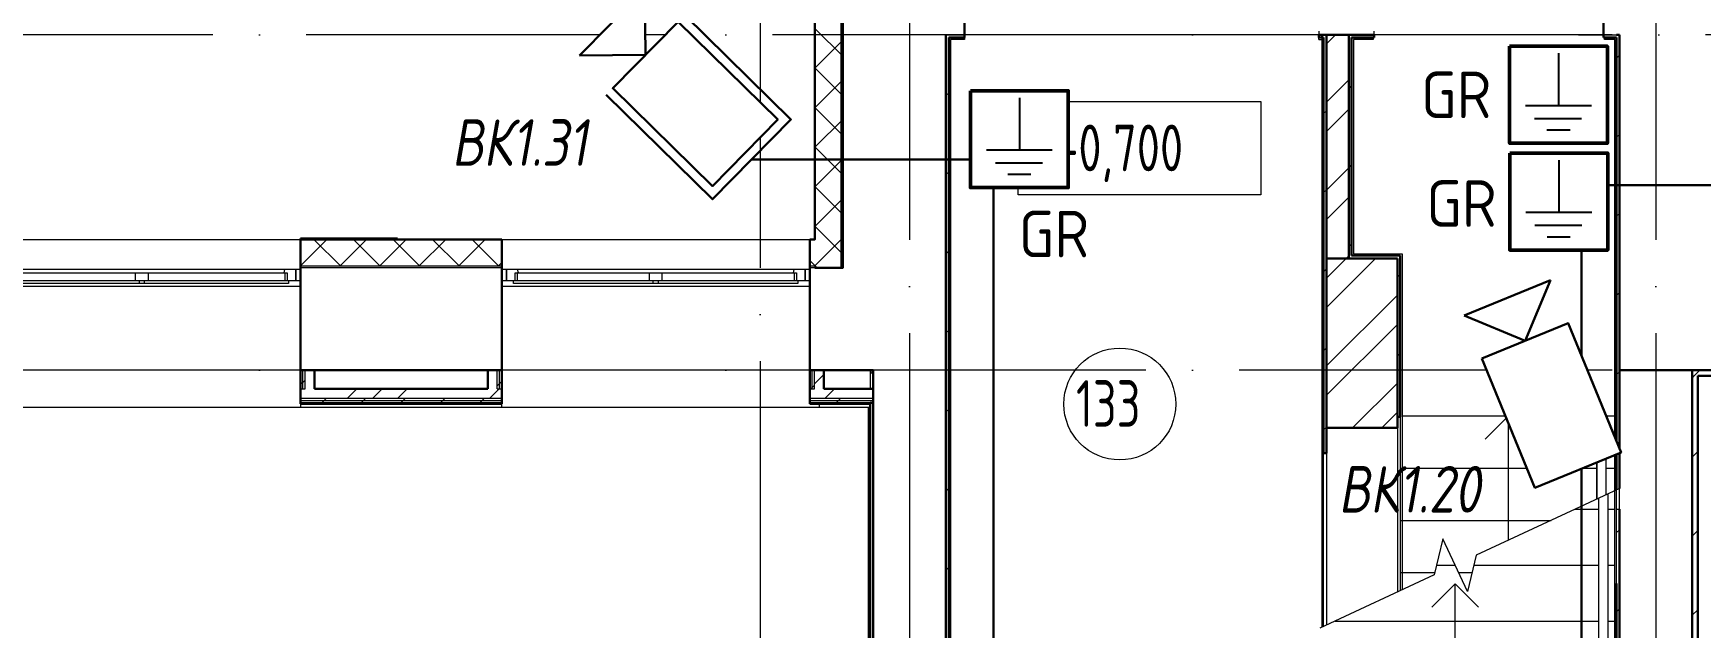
# Model space of a CAD drawing. Header units: millimetres. Extents: x -495897 to 1376592, y -28539 to 470976.
# Drawn here: x -27309 to -18371, y 353674 to 356863 of the extents above; entities that cross this region are included whole.
import ezdxf
from ezdxf.enums import TextEntityAlignment as Align

# ---------------------------------------------------------------- set-up
doc = ezdxf.new("R2010")
doc.units = ezdxf.units.MM
doc.set_wipeout_variables(frame=1)
doc.linetypes.add('ADSK_Линия сетки', pattern=[25, 20, -2.5, 0, -2.5])
for name, color, linetype, lineweight in [('_ Окна', 7, 'Continuous', 9), ('RC-Видеонаблюдение', 5, 'Continuous', 30), ('RC-Линии_связи-Адресные', 5, 'Continuous', 30), ('Аннотация', 7, 'Continuous', 18), ('Лестницы', 252, 'Continuous', 9), ('Линии', 7, 'Continuous', 9), ('Марки помещений', 252, 'Continuous', 20), ('НО ВН - ВК', 164, 'Continuous', 50), ('Ограждение', 252, 'Continuous', 9), ('Окна', 252, 'Continuous', 9), ('Оси', 252, 'Continuous', 9), ('Отметки', 7, 'Continuous', 9), ('Перекрытие', 252, 'Continuous', 18), ('Стены внутренние', 7, 'Continuous', 18), ('Стены наружные', 7, 'Continuous', 18), ('Стены штриховка', 7, 'Continuous', 9), ('Стрелки вверх', 7, 'Continuous', 18)]:
    doc.layers.add(name, color=color, linetype=linetype, lineweight=lineweight)
doc.layers.add('RC-Позиционные_обозначения', color=7, linetype='Continuous')
doc.styles.add('GOST Common_3', font='', dxfattribs={"height": 3.5})
doc.styles.add('ISOCPEUR', font='isocpeur.ttf', dxfattribs={"width": 0.9, "height": 350})
doc.styles.add('RubezhCAD', font='', dxfattribs={"oblique": 10})
doc.styles.get("Standard").update_dxf_attribs({"font": ''})
doc.styles.get('GOST Common_3').set_extended_font_data('GOST 2.304 type A')
doc.styles.get('RubezhCAD').set_extended_font_data('GOST type A')
doc.styles.get('Standard').set_extended_font_data('GOST type B')

# ---------------------------------------------------------------- blocks, each defined once
blk = doc.blocks.new('RC-UGO-CAM-03')
blk.add_attdef('PSTN', text='', height=2.5).set_placement((4.626, 3.284), align=Align.BOTTOM_LEFT)
blk.add_wipeout([(3.743, 0), (6.243, 2.499), (6.243, -2.499)])
blk.add_line((6.243, 2.499), (6.243, -2.499))
blk.add_wipeout([(-3.743, -2.499), (-3.741, 2.497), (3.743, 2.499), (3.743, -2.499)])
for q in [(6.243, 2.499), (6.243, -2.499)]:
    blk.add_line((3.743, 0), q)
blk.add_lwpolyline([(3.743, 2.999), (-4.243, 2.999), (-4.243, -2.999), (3.743, -2.999)])
blk.add_lwpolyline([(3.743, -2.499), (3.743, 2.499), (-3.743, 2.499), (-3.743, -2.499), (3.743, -2.499)], close=True)
blk = doc.blocks.new('RC-UGO-CAM-01')
blk.add_attdef('PSTN', text='', height=2.5).set_placement((4.626, 3.284), align=Align.BOTTOM_LEFT)
at = {"color": 1}
blk.add_wipeout([(3.743, 0), (6.243, 2.499), (6.243, -2.499)], dxfattribs=at)
blk.add_line((6.243, 2.499), (6.243, -2.499), dxfattribs=at)
blk.add_wipeout([(-3.743, -2.499), (-3.741, 2.497), (3.743, 2.499), (3.743, -2.499)], dxfattribs=at)
for q in [(6.243, 2.499), (6.243, -2.499)]:
    blk.add_line((3.743, 0), q, dxfattribs=at)
blk.add_lwpolyline([(3.743, -2.499), (3.743, 2.499), (-3.743, 2.499), (-3.743, -2.499), (3.743, -2.499)], close=True, dxfattribs=at)
blk = doc.blocks.new('1 этаж')
at = {"layer": 'Ограждение', "true_color": 0x636466}
h = blk.add_hatch(dxfattribs=at)
h.set_pattern_fill('FP_25', color=251, style=0, pattern_type=2)
h.set_pattern_definition([(0, (-32119.8, 96), (0, 600), []), (90, (-32119.8, 96), (-600, 4e-14), [])])
h.paths.add_polyline_path([(-19645.8, -6722.1), (-19635.8, -6717.5), (-19635.8, -3558.7), (-19645.8, -3568.7), (-19645.8, -6688.7)])
at = {"layer": '_ Окна', "color": 251, "lineweight": 18, "true_color": 0x636466}
for p, q in [((-25205.2, -4803.7), (-25209.8, -4820.7)), ((-25145.8, -4803.7), (-25205.2, -4803.7)), ((-25203.8, -4820.7), (-25191.8, -4820.7)), ((-25191.8, -4820.7), (-25191.8, -4861.7)), ((-25145.8, -4861.7), (-25145.8, -4803.7)), ((-23956.4, -4803.7), (-24015.8, -4803.7)), ((-24015.8, -4803.7), (-24015.8, -4861.7)), ((-23969.8, -4861.7), (-23969.8, -4820.7)), ((-23969.8, -4820.7), (-23957.8, -4820.7)), ((-23951.8, -4820.7), (-23956.4, -4803.7)), ((-22475.2, -4803.7), (-22479.8, -4820.7)), ((-22415.8, -4803.7), (-22475.2, -4803.7)), ((-22473.8, -4820.7), (-22461.8, -4820.7)), ((-22461.8, -4820.7), (-22461.8, -4861.7)), ((-22415.8, -4861.7), (-22415.8, -4803.7)), ((-25183.8, -4861.7), (-25145.8, -4861.7)), ((-24015.8, -4861.7), (-23977.8, -4861.7)), ((-22453.8, -4861.7), (-22415.8, -4861.7))]:
    blk.add_line(p, q, dxfattribs=at)
at = {"layer": '_ Окна', "color": 251, "true_color": 0x636466}
for p, q in [((-25120.8, -4803.7), (-25145.8, -4803.7)), ((-25145.8, -4803.7), (-25145.8, -4861.7)), ((-24015.8, -4803.7), (-24040.8, -4803.7)), ((-24015.8, -4861.7), (-24015.8, -4803.7)), ((-22390.8, -4803.7), (-22415.8, -4803.7)), ((-22415.8, -4803.7), (-22415.8, -4861.7)), ((-25145.8, -4861.7), (-25120.8, -4861.7)), ((-24040.8, -4861.7), (-24015.8, -4861.7)), ((-22415.8, -4861.7), (-22390.8, -4861.7))]:
    blk.add_line(p, q, dxfattribs=at)
at = {"layer": 'Аннотация', "color": 251, "lineweight": 20, "true_color": 0x636466}
for p, q in [((-21272.7, -4402.6), (-21272.7, -3902.6)), ((-21272.7, -3902.6), (-19972.7, -3902.6)), ((-19972.7, -3902.6), (-19972.7, -4402.6)), ((-19972.7, -4402.6), (-21272.7, -4402.6))]:
    blk.add_line(p, q, dxfattribs=at)
at = {"layer": 'Лестницы', "color": 251, "true_color": 0x636466}
for p, q in [((-19215.8, -5588.7), (-18170.8, -5588.7)), ((-18120.8, -5588.7), (-18075.8, -5588.7)), ((-19225.8, -5868.7), (-18170.8, -5868.7)), ((-19225.8, -5868.7), (-18170.8, -5868.7)), ((-18120.8, -5868.7), (-18075.8, -5868.7)), ((-18120.8, -5868.7), (-18075.8, -5868.7)), ((-18050.8, -5978.4), (-18110.8, -6006.4)), ((-18050.8, -6088.7), (-18050.8, -5978.4)), ((-18160.8, -6029.7), (-18817.5, -6335.9)), ((-19225.8, -6148.7), (-18416.1, -6148.7)), ((-19225.8, -6148.7), (-18416.1, -6148.7)), ((-18287.4, -6088.7), (-18160.8, -6088.7)), ((-18287.4, -6088.7), (-18160.8, -6088.7)), ((-18110.8, -6088.7), (-18075.8, -6088.7)), ((-18110.8, -6088.7), (-18075.8, -6088.7)), ((-18065.8, -6088.7), (-18050.8, -6088.7)), ((-18065.8, -6088.7), (-18050.8, -6088.7)), ((-18996.8, -6247.1), (-19044.1, -6441.6)), ((-18864.8, -6530.3), (-18996.8, -6247.1)), ((-18817.5, -6335.9), (-18864.8, -6530.3)), ((-19225.8, -6428.7), (-19041, -6428.7)), ((-19225.8, -6428.7), (-19041, -6428.7)), ((-19031.3, -6388.7), (-18930.8, -6388.7)), ((-19031.3, -6388.7), (-18930.8, -6388.7)), ((-18912.1, -6428.7), (-18840.1, -6428.7)), ((-18912.1, -6428.7), (-18840.1, -6428.7)), ((-18830.4, -6388.7), (-18160.8, -6388.7)), ((-18830.4, -6388.7), (-18160.8, -6388.7)), ((-18110.8, -6388.7), (-18075.8, -6388.7)), ((-18110.8, -6388.7), (-18075.8, -6388.7)), ((-19044.1, -6441.6), (-19655.8, -6726.8)), ((-19574.2, -6688.7), (-18160.8, -6688.7)), ((-19574.2, -6688.7), (-18160.8, -6688.7)), ((-18110.8, -6688.7), (-18075.8, -6688.7)), ((-18110.8, -6688.7), (-18075.8, -6688.7))]:
    blk.add_line(p, q, dxfattribs=at)
at = {"layer": 'Линии', "color": 251, "ltscale": 100, "true_color": 0x636466}
for p, q in [((-18269.4, -3543.7), (-18050.8, -3543.7)), ((-18050.8, -3543.7), (-18050.8, -4143.7))]:
    blk.add_line(p, q, dxfattribs=at)
at = {"layer": 'Марки помещений', "color": 251, "true_color": 0x636466}
blk.add_circle((-20728.5, -5524.6), 300, dxfattribs=at)
at = {"layer": 'Ограждение', "color": 251, "true_color": 0x636466}
for p, q in [((-21635.8, -3568.7), (-21635.8, -7525.4)), ((-21560.8, -3568.7), (-21635.8, -3568.7)), ((-21560.8, -3558.7), (-21560.8, -3568.7)), ((-19660.8, -3568.7), (-19660.8, -3558.7)), ((-19660.8, -3568.7), (-19645.8, -3568.7)), ((-19635.8, -3558.7), (-19645.8, -3568.7)), ((-19645.8, -3568.7), (-19635.8, -3558.7)), ((-19645.8, -3568.7), (-19645.8, -6722.1)), ((-19475.8, -3568.7), (-19475.8, -4718.7)), ((-19370.8, -3568.7), (-19475.8, -3568.7)), ((-19370.8, -3558.7), (-19370.8, -3568.7)), ((-18130.8, -3568.7), (-18130.8, -3558.7)), ((-18075.8, -3568.7), (-18130.8, -3568.7)), ((-18075.8, -5588.7), (-18075.8, -3568.7)), ((-19475.8, -4718.7), (-19215.8, -4718.7)), ((-19215.8, -4718.7), (-19215.8, -5588.7)), ((-25120.8, -4893.7), (-26820.8, -4893.7)), ((-22390.8, -4893.7), (-24040.8, -4893.7)), ((-25120.8, -5343.7), (-26820.8, -5343.7)), ((-22390.8, -5343.7), (-24040.8, -5343.7)), ((-22065.8, -5343.7), (-22065.8, -5443.7)), ((-25120.8, -5523.7), (-25120.8, -5543.7)), ((-24040.8, -5543.7), (-24040.8, -5523.7)), ((-22340.8, -5523.7), (-22340.8, -5543.7)), ((-22065.8, -5543.7), (-30330.8, -5543.7)), ((-25120.8, -5543.7), (-26820.8, -5543.7)), ((-22340.8, -5543.7), (-24040.8, -5543.7)), ((-22075.8, -8693.7), (-22075.8, -5543.7)), ((-19215.8, -5588.7), (-19215.8, -6521.6)), ((-18170.8, -5588.7), (-18170.8, -6034.3)), ((-18170.8, -5588.7), (-18120.8, -5588.7)), ((-18170.8, -6034.3), (-18170.8, -5588.7)), ((-18120.8, -6011), (-18120.8, -5588.7)), ((-18120.8, -6011), (-18120.8, -5588.7)), ((-18075.8, -5990), (-18075.8, -5588.7)), ((-18065.8, -5985.4), (-18075.8, -5990)), ((-18065.8, -6488.7), (-18065.8, -5985.4)), ((-18110.8, -6006.4), (-18160.8, -6029.7)), ((-18160.8, -9088.7), (-18160.8, -6029.7)), ((-18110.8, -9088.7), (-18110.8, -6006.4)), ((-18075.8, -9088.7), (-18075.8, -5990))]:
    blk.add_line(p, q, dxfattribs=at)
at = {"layer": 'Ограждение', "color": 251, "true_color": 0x636466, "flags": 128}
for points in [[(-18165.8, -5575.8), (-18165.7, -5574.3), (-18165.6, -5572.8), (-18165.3, -5571.3), (-18164.9, -5569.9), (-18164.4, -5568.5), (-18163.9, -5567.3), (-18163.3, -5566.1), (-18162.6, -5565), (-18162, -5564), (-18161.3, -5563.2), (-18160.6, -5562.4), (-18159.9, -5561.6), (-18159.2, -5561), (-18158.5, -5560.4), (-18157.8, -5559.9), (-18157.2, -5559.4), (-18156.6, -5559), (-18155.9, -5558.6), (-18155.3, -5558.3), (-18154.8, -5558), (-18154.2, -5557.7), (-18153.6, -5557.4), (-18153.1, -5557.2), (-18152.6, -5557), (-18152.1, -5556.9), (-18151.6, -5556.7), (-18151.1, -5556.6), (-18150.6, -5556.4), (-18150.2, -5556.3), (-18149.7, -5556.2), (-18149.3, -5556.1), (-18148.9, -5556.1), (-18148.4, -5556), (-18148, -5556), (-18147.6, -5555.9), (-18147.2, -5555.9), (-18146.7, -5555.9), (-18146.3, -5555.8), (-18145.9, -5555.8), (-18145.8, -5555.8)], [(-18147.8, -5588.7), (-18145.8, -5588.7), (-18143.8, -5588.7)], [(-18125.8, -5575.8), (-18125.9, -5574.3), (-18126, -5572.8), (-18126.3, -5571.3), (-18126.7, -5569.9), (-18127.2, -5568.5), (-18127.7, -5567.3), (-18128.3, -5566.1), (-18129, -5565), (-18129.6, -5564), (-18130.3, -5563.2), (-18131, -5562.4), (-18131.7, -5561.6), (-18132.4, -5561), (-18133.1, -5560.4), (-18133.8, -5559.9), (-18134.4, -5559.4), (-18135.1, -5559), (-18135.7, -5558.6), (-18136.3, -5558.3), (-18136.8, -5558), (-18137.4, -5557.7), (-18138, -5557.4), (-18138.5, -5557.2), (-18139, -5557), (-18139.5, -5556.9), (-18140, -5556.7), (-18140.5, -5556.6), (-18141, -5556.4), (-18141.4, -5556.3), (-18141.9, -5556.2), (-18142.3, -5556.1), (-18142.8, -5556.1), (-18143.2, -5556), (-18143.6, -5556), (-18144, -5555.9), (-18144.4, -5555.9), (-18144.9, -5555.9), (-18145.3, -5555.8), (-18145.7, -5555.8), (-18145.8, -5555.8)]]:
    blk.add_lwpolyline(points, dxfattribs=at)
at = {"layer": 'Ограждение', "color": 251, "true_color": 0x636466}
for start_param, end_param in [(2.98122, 4.712389), (4.712389, 6.464546)]:
    blk.add_ellipse((-18145.8, -5575.8), major_axis=(20, 0), ratio=0.515534, start_param=start_param, end_param=end_param, dxfattribs=at)
at = {"layer": 'Окна', "color": 251, "true_color": 0x636466}
for p, q in [((-26737.8, -4820.7), (-26005.8, -4820.7)), ((-25205.2, -4803.7), (-26736.4, -4803.7)), ((-26005.8, -4820.7), (-25935.8, -4820.7)), ((-26005.8, -4820.7), (-26005.8, -4861.7)), ((-25935.8, -4820.7), (-25203.8, -4820.7)), ((-25935.8, -4861.7), (-25935.8, -4820.7)), ((-25203.8, -4820.7), (-25203.8, -4861.7)), ((-23957.8, -4820.7), (-23250.8, -4820.7)), ((-23957.8, -4861.7), (-23957.8, -4820.7)), ((-22475.2, -4803.7), (-23956.4, -4803.7)), ((-23250.8, -4820.7), (-23180.8, -4820.7)), ((-23250.8, -4820.7), (-23250.8, -4861.7)), ((-23180.8, -4820.7), (-22473.8, -4820.7)), ((-23180.8, -4861.7), (-23180.8, -4820.7)), ((-22473.8, -4820.7), (-22473.8, -4861.7)), ((-26757.8, -4861.7), (-25985.8, -4861.7)), ((-25985.8, -4878.7), (-26757.8, -4878.7)), ((-25985.8, -4861.7), (-25955.8, -4861.7)), ((-25985.8, -4861.7), (-25985.8, -4878.7)), ((-25955.8, -4878.7), (-25985.8, -4878.7)), ((-25955.8, -4861.7), (-25183.8, -4861.7)), ((-25955.8, -4878.7), (-25955.8, -4861.7)), ((-25183.8, -4878.7), (-25955.8, -4878.7)), ((-25183.8, -4861.7), (-25183.8, -4878.7)), ((-23977.8, -4861.7), (-23230.8, -4861.7)), ((-23977.8, -4878.7), (-23977.8, -4861.7)), ((-23230.8, -4878.7), (-23977.8, -4878.7)), ((-23230.8, -4861.7), (-23200.8, -4861.7)), ((-23230.8, -4861.7), (-23230.8, -4878.7)), ((-23200.8, -4878.7), (-23230.8, -4878.7)), ((-23200.8, -4861.7), (-22453.8, -4861.7)), ((-23200.8, -4878.7), (-23200.8, -4861.7)), ((-22453.8, -4878.7), (-23200.8, -4878.7)), ((-22453.8, -4861.7), (-22453.8, -4878.7))]:
    blk.add_line(p, q, dxfattribs=at)
at = {"layer": 'Оси', "color": 251, "linetype": 'ADSK_Линия сетки', "ltscale": 100, "true_color": 0x636466}
for p, q in [((-22655.8, 32206.9), (-22655.8, -32499.9)), ((-21855.8, -2643.7), (-21855.8, -33769.9)), ((-17855.8, -2643.7), (-17855.8, -33769.9)), ((4411.5, -3543.7), (-72528.1, -3543.7)), ((4411.5, -5343.7), (-72528.1, -5343.7))]:
    blk.add_line(p, q, dxfattribs=at)
at = {"layer": 'Перекрытие', "color": 251, "ltscale": 100, "true_color": 0x636466}
for p, q in [((-19660.8, -3543.7), (-21560.8, -3543.7)), ((-18135.8, -3543.7), (-19365.8, -3543.7)), ((-19215.8, -5588.7), (-18170.8, -5588.7)), ((-18120.8, -5588.7), (-18075.8, -5588.7))]:
    blk.add_line(p, q, dxfattribs=at)
at = {"layer": 'Стены внутренние', "color": 251, "lineweight": 30, "true_color": 0x636466}
for p, q in [((-22362.8, -2841.7), (-22362.8, -4641.7)), ((-21560.8, -3543.7), (-21560.8, -2993.7)), ((-18135.8, -2993.7), (-18135.8, -3543.7)), ((-18050.8, -3543.7), (-18050.8, -5978.4)), ((-18050.8, -3543.7), (-18050.8, -3543.7)), ((-24040.8, -4641.7), (-25120.8, -4641.7)), ((-25120.8, -4641.7), (-25120.8, -4783.7)), ((-24040.8, -4783.7), (-24040.8, -4641.7)), ((-22362.8, -4641.7), (-22390.8, -4641.7)), ((-22390.8, -4641.7), (-22390.8, -4783.7)), ((-25120.8, -4793.7), (-25120.8, -5343.7)), ((-24040.8, -5343.7), (-24040.8, -4793.7)), ((-22390.8, -4793.7), (-22390.8, -5343.7)), ((-22220.8, -4793.7), (-22362.8, -4793.7)), ((-25045.8, -5343.7), (-24115.8, -5343.7)), ((-22315.8, -5343.7), (-22050.8, -5343.7)), ((-22050.8, -5343.7), (-22050.8, -5443.7)), ((-17660.8, -5343.7), (-18050.8, -5343.7)), ((-17660.8, -11348.7), (-17660.8, -5343.7)), ((-18050.8, -6088.7), (-18050.8, -10738.7))]:
    blk.add_line(p, q, dxfattribs=at)
at = {"layer": 'Стены внутренние', "color": 251, "true_color": 0x636466}
for p, q in [((-22210.8, -2993.7), (-22210.8, -4793.7)), ((-21660.8, -3543.7), (-21560.8, -3543.7)), ((-19660.8, -3523.7), (-19660.8, -3543.7)), ((-19365.8, -3543.7), (-19365.8, -3523.7)), ((-18135.8, -3543.7), (-18065.8, -3543.7)), ((-26820.8, -4641.7), (-25120.8, -4641.7)), ((-24040.8, -4641.7), (-22390.8, -4641.7)), ((-24040.8, -4793.7), (-25120.8, -4793.7)), ((-22362.8, -4793.7), (-22390.8, -4793.7))]:
    blk.add_line(p, q, dxfattribs=at)
at = {"layer": 'Стены внутренние', "color": 251, "linetype": 'Continuous', "lineweight": 9, "true_color": 0x636466}
for p, q in [((-22210.8, -3661.2), (-22360.8, -3511.2)), ((-22360.8, -3721.4), (-22210.8, -3571.4)), ((-22210.8, -3873.3), (-22360.8, -3723.3)), ((-22362.8, -3764.8), (-22360.8, -3764.8)), ((-22360.8, -3933.6), (-22210.8, -3783.6)), ((-22360.8, -3894), (-22362.8, -3890.5)), ((-22210.8, -4085.5), (-22360.8, -3935.5)), ((-22360.8, -4145.7), (-22210.8, -3995.7)), ((-22362.8, -4171.2), (-22360.8, -4171.2)), ((-22210.8, -4297.6), (-22360.8, -4147.6)), ((-22360.8, -4357.8), (-22210.8, -4207.8)), ((-22210.8, -4509.7), (-22360.8, -4359.7)), ((-22360.8, -4570), (-22210.8, -4420)), ((-22362.8, -4476), (-22360.8, -4476)), ((-22360.8, -4503.6), (-22362.8, -4500.1)), ((-25120.2, -4783.7), (-24980.2, -4643.7)), ((-24906.6, -4783.7), (-25046.6, -4643.7)), ((-24908, -4783.7), (-24768, -4643.7)), ((-24860.9, -4643.7), (-24862, -4641.7)), ((-24694.5, -4783.7), (-24834.5, -4643.7)), ((-24709.3, -4641.7), (-24710.4, -4643.7)), ((-24695.9, -4783.7), (-24555.9, -4643.7)), ((-24482.4, -4783.7), (-24622.4, -4643.7)), ((-24483.8, -4783.7), (-24343.8, -4643.7)), ((-24270.2, -4783.7), (-24410.2, -4643.7)), ((-24271.6, -4783.7), (-24131.6, -4643.7)), ((-24058.1, -4783.7), (-24198.1, -4643.7)), ((-22210.8, -4721.9), (-22360.8, -4571.9)), ((-22360.8, -4782.1), (-22210.8, -4632.1)), ((-22388.8, -4686.5), (-22390.8, -4690)), ((-25118.8, -4783.7), (-25120.8, -4781.7)), ((-24059.5, -4783.7), (-24040.8, -4765)), ((-22360.8, -4784), (-22390.8, -4754)), ((-22362.8, -4784.1), (-22360.8, -4782.1)), ((-22351.1, -4793.7), (-22360.8, -4784))]:
    blk.add_line(p, q, dxfattribs=at)
at = {"layer": 'Стены наружные', "color": 251, "lineweight": 30, "true_color": 0x636466}
for p, q in [((-22220.8, -2993.7), (-22220.8, -4793.7)), ((-21660.8, -3543.7), (-21660.8, -10858.7)), ((-21645.8, -3558.7), (-21560.8, -3558.7)), ((-21645.8, -10723.7), (-21645.8, -3558.7)), ((-21560.8, -3558.7), (-21560.8, -3543.7)), ((-19660.8, -3543.7), (-19660.8, -3558.7)), ((-19365.8, -3543.7), (-19660.8, -3543.7)), ((-19660.8, -3558.7), (-19635.8, -3558.7)), ((-19635.8, -3558.7), (-19635.8, -5788)), ((-19620.8, -5788), (-19620.8, -3543.7)), ((-19500.8, -4743.7), (-19500.8, -3543.7)), ((-19485.8, -3558.7), (-19365.8, -3558.7)), ((-19485.8, -4728.7), (-19485.8, -3558.7)), ((-19365.8, -3558.7), (-19365.8, -3543.7)), ((-18135.8, -3543.7), (-18135.8, -3558.7)), ((-18135.8, -3558.7), (-18065.8, -3558.7)), ((-18050.8, -3543.7), (-18065.8, -3543.7)), ((-18065.8, -3558.7), (-18065.8, -5985.4)), ((-18050.8, -5978.4), (-18050.8, -3543.7)), ((-24600.8, -4636.7), (-25120.8, -4636.7)), ((-25120.8, -4636.7), (-25120.8, -4641.7)), ((-24600.8, -4641.7), (-24600.8, -4636.7)), ((-19225.8, -4728.7), (-19485.8, -4728.7)), ((-19225.8, -5593.3), (-19225.8, -4728.7)), ((-25120.8, -4783.7), (-25120.8, -4793.7)), ((-24040.8, -4793.7), (-24040.8, -4783.7)), ((-22390.8, -4783.7), (-22390.8, -4793.7)), ((-22220.8, -4793.7), (-22210.8, -4793.7)), ((-19240.8, -4743.7), (-19620.8, -4743.7)), ((-19240.8, -4743.7), (-19240.8, -5652.7)), ((-25120.8, -5343.7), (-25120.8, -5523.7)), ((-25045.8, -5343.7), (-25120.8, -5343.7)), ((-25045.8, -5443.7), (-25045.8, -5343.7)), ((-24115.8, -5343.7), (-24115.8, -5443.7)), ((-24040.8, -5343.7), (-24115.8, -5343.7)), ((-24040.8, -5523.7), (-24040.8, -5343.7)), ((-22390.8, -5343.7), (-22390.8, -5523.7)), ((-22315.8, -5343.7), (-22390.8, -5343.7)), ((-22315.8, -5443.7), (-22315.8, -5343.7)), ((-17500.8, -5343.7), (-17660.8, -5343.7)), ((-24115.8, -5443.7), (-25045.8, -5443.7)), ((-22050.8, -5443.7), (-22315.8, -5443.7)), ((-22050.8, -8838.7), (-22050.8, -5443.7)), ((-17630.8, -5373.7), (-17385.4, -5373.7)), ((-17630.8, -11348.7), (-17630.8, -5373.7)), ((-25120.8, -5523.7), (-24040.8, -5523.7)), ((-22390.8, -5523.7), (-22065.8, -5523.7)), ((-22050.8, -5518.7), (-22065.8, -5518.7)), ((-22065.8, -5518.7), (-22050.8, -5518.7)), ((-22065.8, -5523.7), (-22065.8, -8703.7)), ((-19240.8, -5593.3), (-19225.8, -5593.3)), ((-19620.8, -5652.7), (-19240.8, -5652.7)), ((-19635.8, -5788), (-19620.8, -5788)), ((-18050.8, -10738.7), (-18050.8, -6088.7)), ((-18065.8, -6488.1), (-18065.8, -10723.7))]:
    blk.add_line(p, q, dxfattribs=at)
at = {"layer": 'Стены наружные', "color": 251, "linetype": 'Continuous', "lineweight": 9, "true_color": 0x636466}
for p, q in [((-19652.5, -3558.7), (-19637.5, -3543.7)), ((-19620.8, -3591.9), (-19572.6, -3543.7)), ((-22210.8, -3604), (-22220.8, -3604)), ((-18065.8, -3669.1), (-18050.8, -3654.1)), ((-22210.8, -3704), (-22220.8, -3704)), ((-22210.8, -3804), (-22220.8, -3804)), ((-19620.8, -3906.2), (-19500.8, -3786.2)), ((-19500.8, -3831.3), (-19485.8, -3816.3)), ((-22210.8, -3904), (-22220.8, -3904)), ((-21660.8, -3870), (-21645.8, -3855)), ((-22210.8, -4004), (-22220.8, -4004)), ((-19635.8, -3966.3), (-19620.8, -3951.3)), ((-19620.8, -4063.4), (-19500.8, -3943.4)), ((-22210.8, -4104), (-22220.8, -4104)), ((-18065.8, -4093.3), (-18050.8, -4078.3)), ((-22210.8, -4204), (-22220.8, -4204)), ((-21660.8, -4294.2), (-21645.8, -4279.2)), ((-19620.8, -4377.7), (-19500.8, -4257.7)), ((-19500.8, -4255.5), (-19485.8, -4240.5)), ((-22210.8, -4304), (-22220.8, -4304)), ((-19635.8, -4390.5), (-19620.8, -4375.5)), ((-22210.8, -4404), (-22220.8, -4404)), ((-19620.8, -4534.8), (-19500.8, -4414.8)), ((-22210.8, -4504), (-22220.8, -4504)), ((-18065.8, -4517.6), (-18050.8, -4502.6)), ((-24862, -4641.7), (-24864.9, -4636.7)), ((-24706.4, -4636.7), (-24709.3, -4641.7)), ((-22210.8, -4604), (-22220.8, -4604)), ((-22210.8, -4704), (-22220.8, -4704)), ((-21660.8, -4718.5), (-21645.8, -4703.5)), ((-19515.4, -4743.7), (-19500.8, -4729.1)), ((-19500.8, -4679.8), (-19485.8, -4664.8)), ((-19635.8, -4814.8), (-19620.8, -4799.8)), ((-19620.8, -4849.1), (-19515.4, -4743.7)), ((-19620.8, -5006.3), (-19358.3, -4743.7)), ((-19240.8, -4844.1), (-19225.8, -4829.1)), ((-19620.8, -5320.6), (-19240.8, -4940.6)), ((-18065.8, -4941.9), (-18050.8, -4926.9)), ((-21660.8, -5142.7), (-21645.8, -5127.7)), ((-19620.8, -5477.7), (-19240.8, -5097.7)), ((-19635.8, -5239.1), (-19620.8, -5224.1)), ((-19240.8, -5268.3), (-19225.8, -5253.3)), ((-18065.8, -5366.1), (-18050.8, -5351.1)), ((-17649.1, -5373.7), (-17619.1, -5343.7)), ((-25120.8, -5420.8), (-25108.3, -5408.3)), ((-25108.3, -5408.3), (-25095.8, -5395.8)), ((-24868, -5493.7), (-24818, -5443.7)), ((-24733.1, -5493.7), (-24683.1, -5443.7)), ((-24598.1, -5493.7), (-24548.1, -5443.7)), ((-24104.7, -5493.7), (-24054.7, -5443.7)), ((-24065.8, -5426.4), (-24053.3, -5413.9)), ((-24053.3, -5413.9), (-24040.8, -5401.4)), ((-22386, -5443.7), (-22378.3, -5436)), ((-22378.3, -5436), (-22365.8, -5423.5)), ((-22365.8, -5416.4), (-22315.8, -5366.4)), ((-22308.2, -5493.7), (-22258.2, -5443.7)), ((-19481.4, -5652.7), (-19240.8, -5412.1)), ((-17660.8, -5385.4), (-17649.1, -5373.7)), ((-25011.6, -5523.7), (-25006.6, -5518.7)), ((-25006.6, -5518.7), (-24994.1, -5506.2)), ((-24994.1, -5506.2), (-24981.6, -5493.7)), ((-24794.5, -5518.7), (-24782, -5506.2)), ((-24782, -5506.2), (-24769.5, -5493.7)), ((-24587.4, -5523.7), (-24582.4, -5518.7)), ((-24582.4, -5518.7), (-24569.9, -5506.2)), ((-24569.9, -5506.2), (-24557.4, -5493.7)), ((-24370.2, -5518.7), (-24357.7, -5506.2)), ((-24357.7, -5506.2), (-24345.2, -5493.7)), ((-24163.1, -5523.7), (-24158.1, -5518.7)), ((-24158.1, -5518.7), (-24145.6, -5506.2)), ((-24145.6, -5506.2), (-24133.1, -5493.7)), ((-22248.9, -5518.7), (-22236.4, -5506.2)), ((-22236.4, -5506.2), (-22223.9, -5493.7)), ((-21660.8, -5567), (-21645.8, -5552)), ((-19324.3, -5652.7), (-19240.8, -5569.2)), ((-19635.8, -5663.3), (-19620.8, -5648.3)), ((-18065.8, -5790.4), (-18050.8, -5775.4)), ((-17660.8, -5809.7), (-17630.8, -5779.7)), ((-21660.8, -5991.3), (-21645.8, -5976.3)), ((-18065.8, -6214.7), (-18050.8, -6199.7)), ((-17660.8, -6233.9), (-17630.8, -6203.9)), ((-21660.8, -6415.5), (-21645.8, -6400.5)), ((-18065.8, -6638.9), (-18050.8, -6623.9)), ((-17660.8, -6658.2), (-17630.8, -6628.2))]:
    blk.add_line(p, q, dxfattribs=at)
at = {"layer": 'Стены наружные', "color": 251, "true_color": 0x636466}
for p, q in [((-22058.3, -5358.7), (-22065.8, -5358.7)), ((-22058.3, -5343.7), (-22058.3, -5358.7)), ((-19225.8, -5593.3), (-19225.8, -6526.3)), ((-19240.8, -5652.7), (-19240.8, -6533.3)), ((-19635.8, -6717.5), (-19635.8, -5788)), ((-19620.8, -5788), (-19620.8, -6710.5))]:
    blk.add_line(p, q, dxfattribs=at)
at = {"layer": 'Стены штриховка', "color": 251, "true_color": 0x636466}
for p, q in [((-22360.8, -4643.7), (-22360.8, -2841.7)), ((-24042.8, -4643.7), (-25118.8, -4643.7)), ((-25118.8, -4643.7), (-25118.8, -4717.7)), ((-24042.8, -4717.7), (-24042.8, -4643.7)), ((-22388.8, -4643.7), (-22388.8, -4717.7)), ((-22360.8, -4643.7), (-22388.8, -4643.7)), ((-22362.8, -4643.7), (-22362.8, -4641.7)), ((-25120.8, -4717.7), (-25118.8, -4717.7)), ((-24042.8, -4717.7), (-24040.8, -4717.7)), ((-22390.8, -4717.7), (-22388.8, -4717.7)), ((-25120.8, -4783.7), (-24040.8, -4783.7)), ((-22390.8, -4783.7), (-22362.8, -4783.7)), ((-22362.8, -4783.7), (-22362.8, -4793.7)), ((-25108.3, -5443.7), (-25108.3, -5343.7)), ((-25095.8, -5443.7), (-25095.8, -5343.7)), ((-24065.8, -5443.7), (-24065.8, -5343.7)), ((-24053.3, -5443.7), (-24053.3, -5343.7)), ((-22378.3, -5443.7), (-22378.3, -5343.7)), ((-22365.8, -5443.7), (-22365.8, -5343.7)), ((-25120.8, -5443.7), (-25095.8, -5443.7)), ((-24065.8, -5443.7), (-24040.8, -5443.7)), ((-22390.8, -5443.7), (-22365.8, -5443.7)), ((-25120.8, -5493.7), (-24040.8, -5493.7)), ((-25120.8, -5506.2), (-24040.8, -5506.2)), ((-24040.8, -5518.7), (-25120.8, -5518.7)), ((-25120.8, -5518.7), (-24040.8, -5518.7)), ((-22390.8, -5493.7), (-22050.8, -5493.7)), ((-22390.8, -5506.2), (-22050.8, -5506.2)), ((-22065.8, -5518.7), (-22390.8, -5518.7)), ((-22390.8, -5518.7), (-22065.8, -5518.7)), ((-22065.8, -5523.7), (-22065.8, -5518.7))]:
    blk.add_line(p, q, dxfattribs=at)
at = {"layer": 'Стрелки вверх', "color": 251, "true_color": 0x636466}
for p, q in [((-18645.8, -5588.7), (-18770.8, -5713.7)), ((-18645.8, -5868.7), (-18645.8, -5588.7)), ((-18645.8, -5588.7), (-18520.8, -5713.7)), ((-18645.8, -6148.7), (-18645.8, -5868.7)), ((-18645.8, -6255.8), (-18645.8, -6148.7)), ((-18930.8, -6488.7), (-19055.8, -6613.7)), ((-18930.8, -6688.7), (-18930.8, -6488.7)), ((-18930.8, -6488.7), (-18805.8, -6613.7)), ((-18930.8, -6988.7), (-18930.8, -6688.7))]:
    blk.add_line(p, q, dxfattribs=at)
at = {"layer": 'Марки помещений', "color": 251, "true_color": 0x636466, "style": 'GOST Common_3', "width": 0.9}
blk.add_text('133', height=250, dxfattribs=at).set_placement((-20963.5, -5646.8))
at = {"layer": 'Отметки', "color": 251, "true_color": 0x636466, "style": 'GOST Common_3', "width": 0.9}
blk.add_text('-0,700', height=250, dxfattribs=at).set_placement((-21073.9, -4275.9))
blk = doc.blocks.new('грозозащита')
blk.add_wipeout([(-262.5, 0), (-262.5, 520), (262.5, 520), (262.5, 0)])
at = {"color": 7}
for p, q in [((0, 482.4), (0, 200.9)), ((0, 200.9), (-176.6, 200.9)), ((176.6, 200.9), (0, 200.9)), ((0, 131.6), (-128, 131.6)), ((123.9, 131.6), (0, 131.6)), ((61.9, 69.7), (-61.9, 69.7))]:
    blk.add_line(p, q, dxfattribs=at)
at = {"layer": 'НО ВН - ВК'}
blk.add_line((-262.5, 0), (-262.5, 520), dxfattribs=at)
at = {"layer": 'НО ВН - ВК', "color": 6}
blk.add_lwpolyline([(-262.5, 520), (262.5, 520), (262.5, 0), (-262.5, 0)], close=True, dxfattribs=at)

msp = doc.modelspace()

# ---------------------------------------------------------------- linework, layer by layer
at = {"layer": 'RC-Линии_связи-Адресные'}
for p, q in [((-22161.673, 350074.541), (-22161.673, 356186.511)), ((-19010.764, 356048.456), (-19010.764, 350337.576)), ((-17805.74, 356048.456), (-19010.764, 356048.456)), ((-19010.764, 354527.57), (-19010.764, 349861.703))]:
    msp.add_line(p, q, dxfattribs=at)

# ---------------------------------------------------------------- block references
msp.add_blockref('1 этаж', (-756.474, 360398.765))

# ---------------------------------------------------------------- texts
at = {"color": 0, "lineweight": 30, "char_height": 250, "width": 479.75, "attachment_point": 5, "style": 'ISOCPEUR'}
for insert in [(-19681.786, 356532.915), (-19653.323, 355949.832), (-21837.95, 355786.285)]:
    msp.add_mtext('GR', dxfattribs=dict(at, insert=insert))

# ---------------------------------------------------------------- next in the draw order: block references
for p in [(-19133.431, 356273.276), (-19132.133, 355700.193)]:
    msp.add_blockref('грозозащита', p)
at = {"layer": 'RC-Видеонаблюдение'}
ref = msp.add_blockref('RC-UGO-CAM-03', (-23760.631, 356484.077), dxfattribs=dict(at, xscale=99.99999999999999, yscale=99.99999999999999, zscale=99.99999999999999, rotation=135.4657172675895))
ref.add_attrib('PSTN', 'ВК1.31', (-25065.986, 356152.002), dxfattribs={"layer": 'RC-Позиционные_обозначения', "height": 250, "style": 'RubezhCAD', "oblique": 10})
ref = msp.add_blockref('RC-UGO-CAM-01', (-19170.74, 354866.374), dxfattribs=dict(at, xscale=-100, yscale=100, zscale=100, rotation=292.2668063933289))
ref.add_attrib('PSTN', 'ВК1.20', (-20312.9, 354291.773), dxfattribs={"layer": 'RC-Позиционные_обозначения', "height": 250, "style": 'RubezhCAD', "oblique": 10})

# ---------------------------------------------------------------- next in the draw order: linework, layer by layer
at = {"layer": 'RC-Линии_связи-Адресные'}
msp.add_line((-23458.188, 356186.511), (-22161.673, 356186.511), dxfattribs=at)

# ---------------------------------------------------------------- next in the draw order: block references
msp.add_blockref('грозозащита', (-22023.518, 356034.985))

doc.saveas('drawing.dxf')
